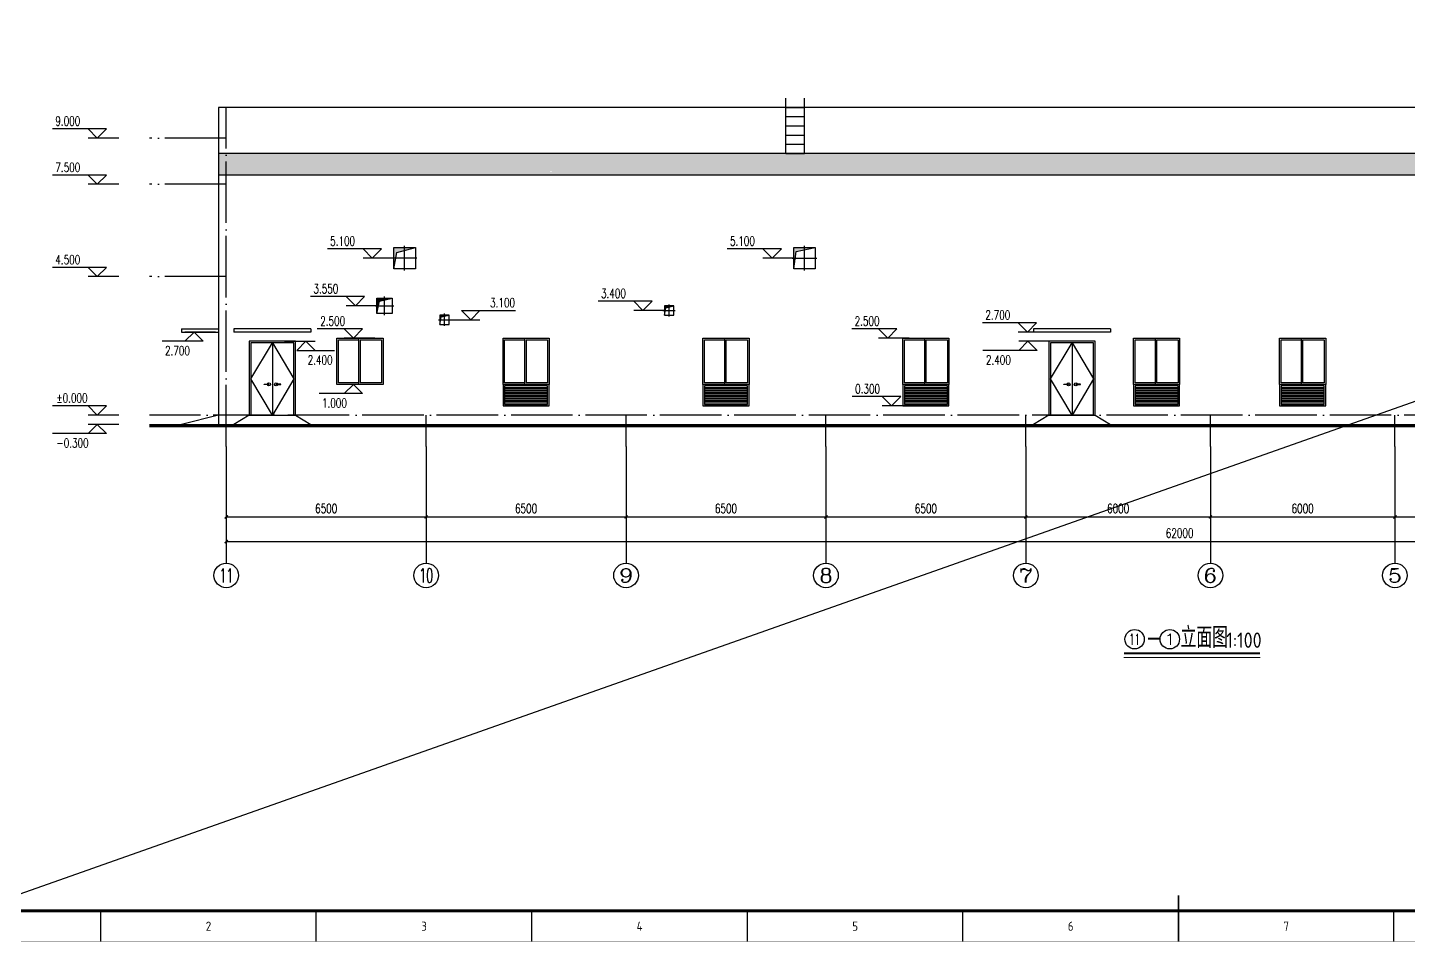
# Model space of a CAD drawing. Extents: x 93518 to 937116, y -359949 to 58022.
# Drawn here: x 689422 to 734318, y -188554 to -158829 of the extents above; entities that cross this region are included whole.
import ezdxf
from ezdxf.enums import TextEntityAlignment as Align

# ---------------------------------------------------------------- set-up
doc = ezdxf.new("R2010")
doc.units = 0
doc.header["$LTSCALE"] = 1000
doc.header["$MEASUREMENT"] = 0
doc.linetypes.add('DOTE', pattern=[2.42, 2, -0.2, 0.02, -0.2])
doc.layers.get('0').update_dxf_attribs({"color": 8, "linetype": 'CONTINUOUS'})
doc.layers.get('Defpoints').update_dxf_attribs({"color": 8, "linetype": 'CONTINUOUS'})
for name, color, linetype in [('-人员定位', 6, 'CONTINUOUS'), ('AXIS', 8, 'CONTINUOUS'), ('DIM_ELEV', 8, 'CONTINUOUS'), ('DIM_SYMB', 8, 'CONTINUOUS'), ('DOTE', 8, 'DOTE'), ('STAIR', 8, 'CONTINUOUS'), ('WALL', 8, 'CONTINUOUS'), ('WINDOW', 8, 'CONTINUOUS'), ('填充', 8, 'CONTINUOUS')]:
    doc.layers.add(name, color=color, linetype=linetype)
doc.styles.add('_HZTXT', font='standard.shx', dxfattribs={"width": 0.8, "bigfont": 'haiwenhz.shx'})
doc.styles.add('_TCH_AXIS', font='complex.shx', dxfattribs={"bigfont": 'GBCBIG.shx'})
doc.styles.add('_TCH_DIM', font='simplex.shx', dxfattribs={"bigfont": 'gbcbig.shx'})
doc.styles.add('_TCH_DIM_T3', font='simplex.shx', dxfattribs={"width": 0.705882, "bigfont": 'gbcbig.shx'})
doc.styles.get("Standard").update_dxf_attribs({"font": 'GBENOR', "bigfont": 'GBCBIG'})
doc.dimstyles.new('_TCH_ARCH&&100', dxfattribs={"dimtxt": 297.5, "dimasz": 100, "dimexe": 250, "dimexo": 300, "dimgap": 126.25, "dimtad": 1, "dimdec": 0, "dimzin": 0, "dimdsep": 46, "dimtxsty": '_TCH_DIM_T3', "dimblk": 'ARCHTICK', "dimcen": 0.09, "dimclrt": 7, "dimazin": 2, "dimtfac": 1, "dimtdec": 0, "dimtix": 1, "dimtmove": 2, "dimatfit": 3, "dimfxl": 0, "dimtolj": 1, "dimtzin": 0, "dimarcsym": 0})

# ---------------------------------------------------------------- blocks, each defined once
blk = doc.blocks.new('GEDI_WK_A1')
at = {"color": 3}
for p, q in [((70.08, 0), (70.08, 10)), ((140.17, 0), (140.17, 10)), ((210.25, 0), (210.25, 10)), ((280.33, 0), (280.33, 10)), ((350.42, 0), (350.42, 10)), ((420.5, 0), (420.5, 10)), ((490.58, 0), (490.58, 10))]:
    blk.add_line(p, q, dxfattribs=at)
for points, const_width in [([(0, 0), (841, 0), (841, 594), (0, 594)], 0.1), ([(25, 10), (831, 10), (831, 584), (25, 584)], 1)]:
    blk.add_lwpolyline(points, close=True, dxfattribs=dict(at, const_width=const_width))
at = {"color": 3, "const_width": 0.5}
blk.add_lwpolyline([(420.5, 0), (420.5, 15)], dxfattribs=at)
at = {"color": 3}
for s, p in [('2', (105.12, 5)), ('3', (175.21, 5)), ('4', (245.29, 5)), ('5', (315.38, 5)), ('6', (385.46, 5)), ('7', (455.54, 5))]:
    blk.add_text(s, height=3, dxfattribs=at).set_placement(p, align=Align.MIDDLE)
blk = doc.blocks.new('_ArchTick')
at = {"color": 0, "linetype": 'ByBlock', "const_width": 0.4}
blk.add_lwpolyline([(-0.5, -0.5), (0.5, 0.5)], dxfattribs=at)
blk = doc.blocks.new('*D497')
at = {"layer": 'AXIS', "color": 0, "lineweight": -2, "transparency": 16777216}
for p, q in [((733880, -172736), (733880, -174980)), ((739880, -172736), (739880, -174980)), ((733880, -174730), (739880, -174730))]:
    blk.add_line(p, q, dxfattribs=at)
at = {"layer": 'Defpoints', "color": 0, "transparency": 16777216}
for p in [(733880, -172436), (739880, -172436), (739880, -174730)]:
    blk.add_point(p, dxfattribs=at)
at = {"layer": 'AXIS', "color": 0, "lineweight": -2, "transparency": 16777216, "xscale": 100, "yscale": 100, "zscale": 100, "rotation": 180}
blk.add_blockref('_ArchTick', (733880, -174730), dxfattribs=at)
at = {"layer": 'AXIS', "color": 0, "lineweight": -2, "transparency": 16777216, "xscale": 100, "yscale": 100, "zscale": 100}
blk.add_blockref('_ArchTick', (739880, -174730), dxfattribs=at)
at = {"layer": 'AXIS', "color": 7, "transparency": 16777216, "insert": (736880, -174455), "char_height": 297.5, "attachment_point": 5, "style": '_TCH_DIM_T3'}
blk.add_mtext('\\A1;6000', dxfattribs=at)
blk = doc.blocks.new('*D498')
at = {"layer": 'AXIS', "color": 0, "lineweight": -2, "transparency": 16777216}
for p, q in [((727880, -172736), (727880, -174980)), ((733880, -172736), (733880, -174980)), ((727880, -174730), (733880, -174730))]:
    blk.add_line(p, q, dxfattribs=at)
at = {"layer": 'Defpoints', "color": 0, "transparency": 16777216}
for p in [(727880, -172436), (733880, -172436), (733880, -174730)]:
    blk.add_point(p, dxfattribs=at)
at = {"layer": 'AXIS', "color": 0, "lineweight": -2, "transparency": 16777216, "xscale": 100, "yscale": 100, "zscale": 100, "rotation": 180}
blk.add_blockref('_ArchTick', (727880, -174730), dxfattribs=at)
at = {"layer": 'AXIS', "color": 0, "lineweight": -2, "transparency": 16777216, "xscale": 100, "yscale": 100, "zscale": 100}
blk.add_blockref('_ArchTick', (733880, -174730), dxfattribs=at)
at = {"layer": 'AXIS', "color": 7, "transparency": 16777216, "insert": (730880, -174455), "char_height": 297.5, "attachment_point": 5, "style": '_TCH_DIM_T3'}
blk.add_mtext('\\A1;6000', dxfattribs=at)
blk = doc.blocks.new('*D499')
at = {"layer": 'AXIS', "color": 0, "lineweight": -2, "transparency": 16777216}
for p, q in [((721880, -172736), (721880, -174980)), ((727880, -172736), (727880, -174980)), ((721880, -174730), (727880, -174730))]:
    blk.add_line(p, q, dxfattribs=at)
at = {"layer": 'Defpoints', "color": 0, "transparency": 16777216}
for p in [(721880, -172436), (727880, -172436), (727880, -174730)]:
    blk.add_point(p, dxfattribs=at)
at = {"layer": 'AXIS', "color": 0, "lineweight": -2, "transparency": 16777216, "xscale": 100, "yscale": 100, "zscale": 100, "rotation": 180}
blk.add_blockref('_ArchTick', (721880, -174730), dxfattribs=at)
at = {"layer": 'AXIS', "color": 0, "lineweight": -2, "transparency": 16777216, "xscale": 100, "yscale": 100, "zscale": 100}
blk.add_blockref('_ArchTick', (727880, -174730), dxfattribs=at)
at = {"layer": 'AXIS', "color": 7, "transparency": 16777216, "insert": (724880, -174455), "char_height": 297.5, "attachment_point": 5, "style": '_TCH_DIM_T3'}
blk.add_mtext('\\A1;6000', dxfattribs=at)
blk = doc.blocks.new('*D500')
at = {"layer": 'AXIS', "color": 0, "lineweight": -2, "transparency": 16777216}
for p, q in [((715380, -172736), (715380, -174980)), ((721880, -172736), (721880, -174980)), ((715380, -174730), (721880, -174730))]:
    blk.add_line(p, q, dxfattribs=at)
at = {"layer": 'Defpoints', "color": 0, "transparency": 16777216}
for p in [(715380, -172436), (721880, -172436), (721880, -174730)]:
    blk.add_point(p, dxfattribs=at)
at = {"layer": 'AXIS', "color": 0, "lineweight": -2, "transparency": 16777216, "xscale": 100, "yscale": 100, "zscale": 100, "rotation": 180}
blk.add_blockref('_ArchTick', (715380, -174730), dxfattribs=at)
at = {"layer": 'AXIS', "color": 0, "lineweight": -2, "transparency": 16777216, "xscale": 100, "yscale": 100, "zscale": 100}
blk.add_blockref('_ArchTick', (721880, -174730), dxfattribs=at)
at = {"layer": 'AXIS', "color": 7, "transparency": 16777216, "insert": (718630, -174455), "char_height": 297.5, "attachment_point": 5, "style": '_TCH_DIM_T3'}
blk.add_mtext('\\A1;6500', dxfattribs=at)
blk = doc.blocks.new('*D501')
at = {"layer": 'AXIS', "color": 0, "lineweight": -2, "transparency": 16777216}
for p, q in [((708880, -172736), (708880, -174980)), ((715380, -172736), (715380, -174980)), ((708880, -174730), (715380, -174730))]:
    blk.add_line(p, q, dxfattribs=at)
at = {"layer": 'Defpoints', "color": 0, "transparency": 16777216}
for p in [(708880, -172436), (715380, -172436), (715380, -174730)]:
    blk.add_point(p, dxfattribs=at)
at = {"layer": 'AXIS', "color": 0, "lineweight": -2, "transparency": 16777216, "xscale": 100, "yscale": 100, "zscale": 100, "rotation": 180}
blk.add_blockref('_ArchTick', (708880, -174730), dxfattribs=at)
at = {"layer": 'AXIS', "color": 0, "lineweight": -2, "transparency": 16777216, "xscale": 100, "yscale": 100, "zscale": 100}
blk.add_blockref('_ArchTick', (715380, -174730), dxfattribs=at)
at = {"layer": 'AXIS', "color": 7, "transparency": 16777216, "insert": (712130, -174455), "char_height": 297.5, "attachment_point": 5, "style": '_TCH_DIM_T3'}
blk.add_mtext('\\A1;6500', dxfattribs=at)
blk = doc.blocks.new('*D502')
at = {"layer": 'AXIS', "color": 0, "lineweight": -2, "transparency": 16777216}
for p, q in [((702380, -172736), (702380, -174980)), ((708880, -172736), (708880, -174980)), ((702380, -174730), (708880, -174730))]:
    blk.add_line(p, q, dxfattribs=at)
at = {"layer": 'Defpoints', "color": 0, "transparency": 16777216}
for p in [(702380, -172436), (708880, -172436), (708880, -174730)]:
    blk.add_point(p, dxfattribs=at)
at = {"layer": 'AXIS', "color": 0, "lineweight": -2, "transparency": 16777216, "xscale": 100, "yscale": 100, "zscale": 100, "rotation": 180}
blk.add_blockref('_ArchTick', (702380, -174730), dxfattribs=at)
at = {"layer": 'AXIS', "color": 0, "lineweight": -2, "transparency": 16777216, "xscale": 100, "yscale": 100, "zscale": 100}
blk.add_blockref('_ArchTick', (708880, -174730), dxfattribs=at)
at = {"layer": 'AXIS', "color": 7, "transparency": 16777216, "insert": (705630, -174455), "char_height": 297.5, "attachment_point": 5, "style": '_TCH_DIM_T3'}
blk.add_mtext('\\A1;6500', dxfattribs=at)
blk = doc.blocks.new('*D503')
at = {"layer": 'AXIS', "color": 0, "lineweight": -2, "transparency": 16777216}
for p, q in [((695880, -172736), (695880, -174980)), ((702380, -172736), (702380, -174980)), ((695880, -174730), (702380, -174730))]:
    blk.add_line(p, q, dxfattribs=at)
at = {"layer": 'Defpoints', "color": 0, "transparency": 16777216}
for p in [(695880, -172436), (702380, -172436), (702380, -174730)]:
    blk.add_point(p, dxfattribs=at)
at = {"layer": 'AXIS', "color": 0, "lineweight": -2, "transparency": 16777216, "xscale": 100, "yscale": 100, "zscale": 100, "rotation": 180}
blk.add_blockref('_ArchTick', (695880, -174730), dxfattribs=at)
at = {"layer": 'AXIS', "color": 0, "lineweight": -2, "transparency": 16777216, "xscale": 100, "yscale": 100, "zscale": 100}
blk.add_blockref('_ArchTick', (702380, -174730), dxfattribs=at)
at = {"layer": 'AXIS', "color": 7, "transparency": 16777216, "insert": (699130, -174455), "char_height": 297.5, "attachment_point": 5, "style": '_TCH_DIM_T3'}
blk.add_mtext('\\A1;6500', dxfattribs=at)
blk = doc.blocks.new('*D504')
at = {"layer": 'AXIS', "color": 0, "lineweight": -2, "transparency": 16777216}
for p, q in [((695880, -172736), (695880, -175780)), ((757880, -172736), (757880, -175780)), ((695880, -175530), (757880, -175530))]:
    blk.add_line(p, q, dxfattribs=at)
at = {"layer": 'Defpoints', "color": 0, "transparency": 16777216}
for p in [(695880, -172436), (757880, -172436), (757880, -175530)]:
    blk.add_point(p, dxfattribs=at)
at = {"layer": 'AXIS', "color": 0, "lineweight": -2, "transparency": 16777216, "xscale": 100, "yscale": 100, "zscale": 100, "rotation": 180}
blk.add_blockref('_ArchTick', (695880, -175530), dxfattribs=at)
at = {"layer": 'AXIS', "color": 0, "lineweight": -2, "transparency": 16777216, "xscale": 100, "yscale": 100, "zscale": 100}
blk.add_blockref('_ArchTick', (757880, -175530), dxfattribs=at)
at = {"layer": 'AXIS', "color": 7, "transparency": 16777216, "insert": (726880, -175255), "char_height": 297.5, "attachment_point": 5, "style": '_TCH_DIM_T3'}
blk.add_mtext('\\A1;62000', dxfattribs=at)

msp = doc.modelspace()

# ---------------------------------------------------------------- hatches: boundary and pattern name
h = msp.add_hatch(color=256)
h.paths.add_polyline_path([(702030.2, -165970.5), (701680.2, -165970.5), (701680.2, -166066.1)])
h.paths.add_polyline_path([(701680.2, -165970.5), (701330.2, -165970.5), (701330.2, -166320.5), (701394.9, -166320.5), (701429.2, -166134.7), (701680.2, -166066.1)])
h.paths.add_polyline_path([(701394.9, -166320.5), (701330.2, -166320.5), (701330.2, -166670.5)])
h = msp.add_hatch(color=256)
h.paths.add_polyline_path([(715030.2, -165970.5), (714680.2, -165970.5), (714680.2, -166045.6)])
h.paths.add_polyline_path([(714680.2, -165970.5), (714330.2, -165970.5), (714330.2, -166320.5), (714383.2, -166320.5), (714416.3, -166102.3), (714680.2, -166045.6)])
h.paths.add_polyline_path([(714383.2, -166320.5), (714330.2, -166320.5), (714330.2, -166670.5)])
h = msp.add_hatch(color=256)
h.paths.add_polyline_path([(701280.2, -167620.5), (701030.2, -167620.5), (701030.2, -167679.5)])
h.paths.add_polyline_path([(701030.2, -167620.5), (700780.2, -167620.5), (700780.2, -167870.5), (700832.9, -167870.5), (700864.9, -167718.6), (701030.2, -167679.5)])
h.paths.add_polyline_path([(700832.9, -167870.5), (700780.2, -167870.5), (700780.2, -168120.5)])
h = msp.add_hatch(color=256)
h.paths.add_polyline_path([(710430.2, -167870.5), (710280.2, -167870.5), (710280.2, -167907.6)])
h.paths.add_polyline_path([(710280.2, -167870.5), (710130.2, -167870.5), (710130.2, -168020.5), (710160.8, -168020.5), (710178.8, -167932.7), (710280.2, -167907.6)])
h.paths.add_polyline_path([(710160.8, -168020.5), (710130.2, -168020.5), (710130.2, -168170.5)])
h = msp.add_hatch(color=256)
h.paths.add_polyline_path([(703130.2, -168170.5), (702980.2, -168170.5), (702980.2, -168203.5)])
h.paths.add_polyline_path([(702980.2, -168170.5), (702830.2, -168170.5), (702830.2, -168320.5), (702856.3, -168320.5), (702872.5, -168227.2), (702980.2, -168203.5)])
h.paths.add_polyline_path([(702856.3, -168320.5), (702830.2, -168320.5), (702830.2, -168470.5)])
h = msp.add_hatch()
h.set_pattern_fill('_USER', color=251, scale=50, style=0, pattern_type=0)
h.set_pattern_definition([(0, (704929.804, -170770.427), (0, 50), [])])
h.paths.add_polyline_path([(704929.8, -170470.4), (704929.8, -171070.4), (706329.8, -171070.4), (706329.8, -170470.4)])
h = msp.add_hatch()
h.set_pattern_fill('_USER', color=251, scale=50, style=0, pattern_type=0)
h.set_pattern_definition([(0, (711429.804, -170770.427), (0, 50), [])])
h.paths.add_polyline_path([(711429.8, -170470.4), (711429.8, -171070.4), (712829.8, -171070.4), (712829.8, -170470.4)])
h = msp.add_hatch()
h.set_pattern_fill('_USER', color=251, scale=50, style=0, pattern_type=0)
h.set_pattern_definition([(0, (717929.804, -170770.427), (0, 50), [])])
h.paths.add_polyline_path([(717929.8, -170470.4), (717929.8, -171070.4), (719329.8, -171070.4), (719329.8, -170470.4)])
h = msp.add_hatch()
h.set_pattern_fill('_USER', color=251, scale=50, style=0, pattern_type=0)
h.set_pattern_definition([(0, (725430.225, -170770.427), (0, 50), [])])
h.paths.add_polyline_path([(725430.2, -170470.4), (725430.2, -171070.4), (726830.2, -171070.4), (726830.2, -170470.4)])
h = msp.add_hatch()
h.set_pattern_fill('_USER', color=251, scale=50, style=0, pattern_type=0)
h.set_pattern_definition([(0, (730179.804, -170770.427), (0, 50), [])])
h.paths.add_polyline_path([(730179.8, -170470.4), (730179.8, -171070.4), (731579.8, -171070.4), (731579.8, -170470.4)])
at = {"layer": '填充'}
h = msp.add_hatch(dxfattribs=at)
h.set_pattern_fill('松散材料', color=256, scale=30, style=0)
h.set_pattern_definition([(0, (695630.225, -163620.51), (28.125, 56.25), [0, -56.25])])
h.paths.add_polyline_path([(757880.2, -163620.5), (758130.2, -163620.5), (758130.2, -162920.5), (757880.2, -162920.5)])
h.paths.add_polyline_path([(757880.2, -163620.5), (757880.2, -162920.5), (706440.4, -162920.5), (706440.4, -163487.5, -1), (706440.4, -163527.5, -1), (706440.4, -163487.5), (706440.4, -162920.5), (695880.2, -162920.5), (695880.2, -163620.5)])
h.paths.add_polyline_path([(695630.2, -163620.5), (695880.2, -163620.5), (695880.2, -162920.5), (695630.2, -162920.5)])

# ---------------------------------------------------------------- linework, layer by layer
at = {"layer": '-人员定位'}
msp.add_line((684791.4, -188528.9), (852991.4, -129128.9), dxfattribs=at)
at = {"color": 252}
for p, q in [((714080.2, -162920.5), (714080.2, -161120.5)), ((714680.2, -162920.5), (714680.2, -161120.5)), ((714080.2, -161420.5), (714680.2, -161420.5)), ((714080.2, -161720.5), (714680.2, -161720.5)), ((714080.2, -162020.5), (714680.2, -162020.5)), ((714080.2, -162320.5), (714680.2, -162320.5)), ((714080.2, -162620.5), (714680.2, -162620.5)), ((714080.2, -162920.5), (714680.2, -162920.5))]:
    msp.add_line(p, q, dxfattribs=at)
at = {"color": 4}
for p, q in [((758130.2, -162920.5), (695630.2, -162920.5)), ((758130.2, -163620.5), (695630.2, -163620.5))]:
    msp.add_line(p, q, dxfattribs=at)
at = {"color": 6}
for p, q in [((701680.2, -166720.5), (701680.2, -165920.5)), ((714680.2, -166720.5), (714680.2, -165920.5)), ((702080.2, -166320.5), (701280.2, -166320.5)), ((714280.2, -166320.5), (715080.2, -166320.5)), ((700730.2, -167870.5), (701330.2, -167870.5)), ((701030.2, -168170.5), (701030.2, -167570.5)), ((710280.2, -168220.5), (710280.2, -167820.5)), ((702780.2, -168320.5), (703180.2, -168320.5)), ((702980.2, -168520.5), (702980.2, -168120.5)), ((710080.2, -168020.5), (710480.2, -168020.5))]:
    msp.add_line(p, q, dxfattribs=at)
for points in [[(702030.2, -165970.5), (702030.2, -166670.5), (701330.2, -166670.5), (701330.2, -165970.5), (702030.2, -165970.5)], [(701330.2, -166670.5), (701429.2, -166134.7), (702030.2, -165970.5)], [(715030.2, -165970.5), (715030.2, -166670.5), (714330.2, -166670.5), (714330.2, -165970.5), (715030.2, -165970.5)], [(714330.2, -166670.5), (714416.3, -166102.3), (715030.2, -165970.5)], [(701280.2, -167620.5), (701280.2, -168120.5), (700780.2, -168120.5), (700780.2, -167620.5), (701280.2, -167620.5)], [(700780.2, -168120.5), (700864.9, -167718.6), (701280.2, -167620.5)], [(710130.2, -168170.5), (710178.8, -167932.7), (710430.2, -167870.5)], [(702830.2, -168470.5), (702872.5, -168227.2), (703130.2, -168170.5)]]:
    msp.add_lwpolyline(points, dxfattribs=at)
for points in [[(710430.2, -167870.5), (710130.2, -167870.5), (710130.2, -168170.5), (710430.2, -168170.5)], [(703130.2, -168170.5), (702830.2, -168170.5), (702830.2, -168470.5), (703130.2, -168470.5)]]:
    msp.add_lwpolyline(points, close=True, dxfattribs=at)
at = {"const_width": 100}
msp.add_lwpolyline([(693380.2, -171770.5), (760380.2, -171770.5)], dxfattribs=at)
msp.add_lwpolyline([(693380.2, -171720.5), (760380.2, -171720.5)])
at = {"layer": 'AXIS'}
for p, q in [((695880.2, -172436.5), (695880.2, -176230.1)), ((702380.2, -172436.5), (702380.2, -176230.1)), ((708880.2, -172436.5), (708880.2, -176230.1)), ((715380.2, -172436.5), (715380.2, -176230.1)), ((721880.2, -172436.5), (721880.2, -176230.1)), ((727880.2, -172436.5), (727880.2, -176230.1)), ((733880.2, -172436.5), (733880.2, -176230.1))]:
    msp.add_line(p, q, dxfattribs=at)
for centre in [(695880.2, -176630.1), (702380.2, -176630.1), (708880.2, -176630.1), (715380.2, -176630.1), (721880.2, -176630.1), (727880.2, -176630.1), (733880.2, -176630.1)]:
    msp.add_circle(centre, 400, dxfattribs=at)
at = {"layer": 'DIM_ELEV'}
for p, q in [((691987.8, -162120.5), (690227.3, -162120.5)), ((691687.8, -162420.5), (691387.8, -162120.5)), ((692387.8, -162420.5), (691387.8, -162420.5)), ((691687.8, -162420.5), (691987.8, -162120.5)), ((691987.8, -163620.5), (690227.3, -163620.5)), ((691687.8, -163920.5), (691387.8, -163620.5)), ((691687.8, -163920.5), (691987.8, -163620.5)), ((692387.8, -163920.5), (691387.8, -163920.5)), ((700930.2, -166020.5), (699169.7, -166020.5)), ((700630.2, -166320.5), (700330.2, -166020.5)), ((700630.2, -166320.5), (700930.2, -166020.5)), ((713930.2, -166020.5), (712169.7, -166020.5)), ((713630.2, -166320.5), (713330.2, -166020.5)), ((713630.2, -166320.5), (713930.2, -166020.5)), ((701330.2, -166320.5), (700330.2, -166320.5)), ((714330.2, -166320.5), (713330.2, -166320.5)), ((691987.8, -166620.5), (690227.3, -166620.5)), ((691687.8, -166920.5), (691387.8, -166620.5)), ((692387.8, -166920.5), (691387.8, -166920.5)), ((691687.8, -166920.5), (691987.8, -166620.5)), ((700380.2, -167570.5), (698619.7, -167570.5)), ((700080.2, -167870.5), (699780.2, -167570.5)), ((700780.2, -167870.5), (699780.2, -167870.5)), ((700080.2, -167870.5), (700380.2, -167570.5)), ((709730.2, -167720.5), (707969.7, -167720.5)), ((709430.2, -168020.5), (709130.2, -167720.5)), ((709430.2, -168020.5), (709730.2, -167720.5)), ((703130.2, -168320.5), (704130.2, -168320.5)), ((703830.2, -168320.5), (703530.2, -168020.5)), ((703530.2, -168020.5), (705290.8, -168020.5)), ((703830.2, -168320.5), (704130.2, -168020.5)), ((710130.2, -168020.5), (709130.2, -168020.5)), ((694833.8, -168720.5), (694533.8, -169020.5)), ((695533.8, -168720.5), (694533.8, -168720.5)), ((694833.8, -168720.5), (695133.8, -169020.5)), ((700314.6, -168620.4), (698840.7, -168620.4)), ((700014.6, -168920.4), (699714.6, -168620.4)), ((700014.6, -168920.4), (700314.6, -168620.4)), ((717690, -168620.4), (716216.1, -168620.4)), ((717390, -168920.4), (717090, -168620.4)), ((717390, -168920.4), (717690, -168620.4)), ((722228.7, -168420.5), (720468.2, -168420.5)), ((721928.7, -168720.5), (721628.7, -168420.5)), ((722628.7, -168720.5), (721628.7, -168720.5)), ((721928.7, -168720.5), (722228.7, -168420.5)), ((695133.8, -169020.5), (693793.2, -169020.5)), ((697772.5, -169020.5), (698772.5, -169020.5)), ((698472.5, -169020.5), (698172.5, -169320.5)), ((698472.5, -169020.5), (698772.5, -169320.5)), ((700714.6, -168920.4), (699714.6, -168920.4)), ((718090, -168920.4), (717090, -168920.4)), ((721946.7, -169020.5), (721646.7, -169320.5)), ((722646.7, -169020.5), (721646.7, -169020.5)), ((721946.7, -169020.5), (722246.7, -169320.5)), ((698172.5, -169320.5), (699399, -169320.5)), ((722246.7, -169320.5), (720486.2, -169320.5)), ((700014.6, -170420.4), (699714.6, -170720.4)), ((700714.6, -170420.4), (699714.6, -170420.4)), ((700014.6, -170420.4), (700314.6, -170720.4)), ((700314.6, -170720.4), (698903, -170720.4)), ((717811.7, -170820.4), (716233.1, -170820.4)), ((717511.7, -171120.4), (717211.7, -170820.4)), ((717511.7, -171120.4), (717811.7, -170820.4)), ((691987.8, -171120.5), (690227.3, -171120.5)), ((691687.8, -171420.5), (691387.8, -171120.5)), ((692387.8, -171420.5), (691387.8, -171420.5)), ((691687.8, -171420.5), (691987.8, -171120.5)), ((718211.7, -171120.4), (717211.7, -171120.4)), ((691687.8, -171720.5), (691387.8, -172020.5)), ((692387.8, -171720.5), (691387.8, -171720.5)), ((691687.8, -171720.5), (691987.8, -172020.5)), ((691987.8, -172020.5), (690227.3, -172020.5))]:
    msp.add_line(p, q, dxfattribs=at)
at = {"layer": 'DIM_SYMB', "lineweight": 0, "const_width": 70}
msp.add_lwpolyline([(725065.7, -179159.2), (729497.5, -179159.2)], dxfattribs=at)
at = {"layer": 'DIM_SYMB', "lineweight": 0}
msp.add_lwpolyline([(725065.7, -179299.2), (729497.5, -179299.2)], dxfattribs=at)
at = {"layer": 'DIM_SYMB', "color": 7}
for centre in [(725415.7, -178704.2, 337350.9), (726560.8, -178704.2, 337350.9)]:
    msp.add_circle(centre, 315, dxfattribs=at)
at = {"layer": 'DOTE'}
for p, q in [((695880.2, -172436.5), (695880.2, -161420.5)), ((695880.2, -162420.5), (693380.2, -162420.5)), ((695880.2, -163920.5), (693380.2, -163920.5)), ((695880.2, -166920.5), (693380.2, -166920.5)), ((760380.2, -171420.5), (693380.2, -171420.5)), ((702380.2, -172436.5), (702380.2, -171420.5)), ((708880.2, -172436.5), (708880.2, -171420.5)), ((715380.2, -172436.5), (715380.2, -171420.5)), ((721880.2, -172436.5), (721880.2, -171420.5)), ((727880.2, -172436.5), (727880.2, -171420.5)), ((733880.2, -172436.5), (733880.2, -171420.5))]:
    msp.add_line(p, q, dxfattribs=at)
at = {"layer": 'STAIR', "color": 2}
for p, q in [((694430.2, -168620.5), (695630.2, -168620.5)), ((694430.2, -168620.5), (694430.2, -168720.5)), ((694430.2, -168720.5), (695630.2, -168720.5)), ((698630.2, -168620.5), (696130.2, -168620.5)), ((696130.2, -168620.5), (696130.2, -168720.5)), ((698630.2, -168720.5), (696130.2, -168720.5)), ((698630.2, -168620.5), (698630.2, -168720.5)), ((724630.2, -168620.5), (722130.2, -168620.5)), ((722130.2, -168620.5), (722130.2, -168720.5)), ((724630.2, -168720.5), (722130.2, -168720.5)), ((724630.2, -168620.5), (724630.2, -168720.5))]:
    msp.add_line(p, q, dxfattribs=at)
at = {"layer": 'STAIR'}
for p, q in [((696630.2, -171420.5), (696130.2, -171720.5)), ((696630.2, -171420.5), (698130.2, -171420.5)), ((698130.2, -171420.5), (698630.2, -171720.5)), ((722630.2, -171420.5), (722130.2, -171720.5)), ((722630.2, -171420.5), (724130.2, -171420.5)), ((724130.2, -171420.5), (724630.2, -171720.5))]:
    msp.add_line(p, q, dxfattribs=at)
at = {"layer": 'STAIR', "color": 2}
msp.add_lwpolyline([(695630.2, -171420.5), (694430.2, -171720.5)], dxfattribs=at)
at = {"layer": 'WALL'}
for p, q in [((758130.2, -161420.5), (695630.2, -161420.5)), ((695630.2, -161420.5), (695630.2, -171720.5))]:
    msp.add_line(p, q, dxfattribs=at)
at = {"layer": 'WINDOW', "color": 3, "linetype": 'Continuous'}
for p, q in [((698130.2, -169020.5), (696630.2, -169020.5)), ((696630.2, -169020.5), (696630.2, -171420.5)), ((698130.2, -171420.5), (698130.2, -169020.5)), ((724130.2, -169020.5), (722630.2, -169020.5)), ((722630.2, -169020.5), (722630.2, -171420.5)), ((724130.2, -171420.5), (724130.2, -169020.5))]:
    msp.add_line(p, q, dxfattribs=at)
at = {"layer": 'WINDOW'}
for p, q in [((696680.2, -170245.5), (697380.2, -169070.5)), ((698080.2, -169070.5), (696680.2, -169070.5)), ((696680.2, -169070.5), (696680.2, -171420.5)), ((697380.2, -169070.5), (697380.2, -171420.5)), ((697380.2, -169070.5), (698080.2, -170245.5)), ((698080.2, -171420.5), (698080.2, -169070.5)), ((700180.2, -168923.5), (700180.2, -170423.5)), ((700230.2, -168973.5), (700230.2, -170373.5)), ((705579.8, -168920.4), (705579.8, -170420.4)), ((705629.8, -168970.4), (705629.8, -170370.4)), ((712079.8, -168920.4), (712079.8, -170420.4)), ((712129.8, -168970.4), (712129.8, -170370.4)), ((718579.8, -168920.4), (718579.8, -170420.4)), ((718629.8, -168970.4), (718629.8, -170370.4)), ((722680.2, -170245.5), (723380.2, -169070.5)), ((724080.2, -169070.5), (722680.2, -169070.5)), ((722680.2, -169070.5), (722680.2, -171420.5)), ((723380.2, -169070.5), (723380.2, -171420.5)), ((723380.2, -169070.5), (724080.2, -170245.5)), ((724080.2, -171420.5), (724080.2, -169070.5)), ((726080.2, -168920.4), (726080.2, -170420.4)), ((726130.2, -168970.4), (726130.2, -170370.4)), ((730829.8, -168920.4), (730829.8, -170420.4)), ((730879.8, -168970.4), (730879.8, -170370.4)), ((697380.2, -171420.5), (696680.2, -170245.5)), ((698080.2, -170245.5), (697380.2, -171420.5)), ((723380.2, -171420.5), (722680.2, -170245.5)), ((724080.2, -170245.5), (723380.2, -171420.5))]:
    msp.add_line(p, q, dxfattribs=at)
at = {"layer": 'WINDOW', "color": 7, "linetype": 'Continuous'}
for p, q in [((697114.1, -170426.1), (697114.1, -170414.4)), ((697114.1, -170414.4), (697270.5, -170414.4)), ((697270.5, -170426.1), (697114.1, -170426.1)), ((697270.5, -170414.4), (697270.5, -170426.1)), ((697657.7, -170414.4), (697501.2, -170414.4)), ((697501.2, -170414.4), (697501.2, -170426.1)), ((697501.2, -170426.1), (697657.7, -170426.1)), ((697657.7, -170426.1), (697657.7, -170414.4)), ((723114.1, -170426.1), (723114.1, -170414.4)), ((723114.1, -170414.4), (723270.5, -170414.4)), ((723270.5, -170426.1), (723114.1, -170426.1)), ((723270.5, -170414.4), (723270.5, -170426.1)), ((723657.7, -170414.4), (723501.2, -170414.4)), ((723501.2, -170414.4), (723501.2, -170426.1)), ((723501.2, -170426.1), (723657.7, -170426.1)), ((723657.7, -170426.1), (723657.7, -170414.4))]:
    msp.add_line(p, q, dxfattribs=at)
at = {"layer": 'WINDOW'}
for points in [[(700980.2, -170423.5), (699480.2, -170423.5), (699480.2, -168923.5), (700980.2, -168923.5)], [(706379.8, -170420.4), (704879.8, -170420.4), (704879.8, -168920.4), (706379.8, -168920.4)], [(712879.8, -170420.4), (711379.8, -170420.4), (711379.8, -168920.4), (712879.8, -168920.4)], [(719379.8, -170420.4), (717879.8, -170420.4), (717879.8, -168920.4), (719379.8, -168920.4)], [(726880.2, -170420.4), (725380.2, -170420.4), (725380.2, -168920.4), (726880.2, -168920.4)], [(731629.8, -170420.4), (730129.8, -170420.4), (730129.8, -168920.4), (731629.8, -168920.4)], [(704929.8, -170470.4), (704929.8, -171070.4), (706329.8, -171070.4), (706329.8, -170470.4)], [(711429.8, -170470.4), (711429.8, -171070.4), (712829.8, -171070.4), (712829.8, -170470.4)], [(717929.8, -170470.4), (717929.8, -171070.4), (719329.8, -171070.4), (719329.8, -170470.4)], [(725430.2, -170470.4), (725430.2, -171070.4), (726830.2, -171070.4), (726830.2, -170470.4)], [(730179.8, -170470.4), (730179.8, -171070.4), (731579.8, -171070.4), (731579.8, -170470.4)]]:
    msp.add_lwpolyline(points, close=True, dxfattribs=at)
for points in [[(700180.2, -170373.5), (699530.2, -170373.5), (699530.2, -168973.5), (700180.2, -168973.5)], [(700230.2, -168973.5), (700930.2, -168973.5), (700930.2, -170373.5), (700230.2, -170373.5)], [(705579.8, -170370.4), (704929.8, -170370.4), (704929.8, -168970.4), (705579.8, -168970.4)], [(705629.8, -168970.4), (706329.8, -168970.4), (706329.8, -170370.4), (705629.8, -170370.4)], [(712079.8, -170370.4), (711429.8, -170370.4), (711429.8, -168970.4), (712079.8, -168970.4)], [(712129.8, -168970.4), (712829.8, -168970.4), (712829.8, -170370.4), (712129.8, -170370.4)], [(718579.8, -170370.4), (717929.8, -170370.4), (717929.8, -168970.4), (718579.8, -168970.4)], [(718629.8, -168970.4), (719329.8, -168970.4), (719329.8, -170370.4), (718629.8, -170370.4)], [(726080.2, -170370.4), (725430.2, -170370.4), (725430.2, -168970.4), (726080.2, -168970.4)], [(726130.2, -168970.4), (726830.2, -168970.4), (726830.2, -170370.4), (726130.2, -170370.4)], [(730829.8, -170370.4), (730179.8, -170370.4), (730179.8, -168970.4), (730829.8, -168970.4)], [(730879.8, -168970.4), (731579.8, -168970.4), (731579.8, -170370.4), (730879.8, -170370.4)], [(704879.8, -170420.4), (704879.8, -171120.4), (706379.8, -171120.4), (706379.8, -170420.4), (704879.8, -170420.4)], [(711379.8, -170420.4), (711379.8, -171120.4), (712879.8, -171120.4), (712879.8, -170420.4), (711379.8, -170420.4)], [(717879.8, -170420.4), (717879.8, -171120.4), (719379.8, -171120.4), (719379.8, -170420.4), (717879.8, -170420.4)], [(725380.2, -170420.4), (725380.2, -171120.4), (726880.2, -171120.4), (726880.2, -170420.4), (725380.2, -170420.4)], [(730129.8, -170420.4), (730129.8, -171120.4), (731629.8, -171120.4), (731629.8, -170420.4), (730129.8, -170420.4)]]:
    msp.add_lwpolyline(points, dxfattribs=at)
at = {"layer": 'WINDOW', "color": 7, "linetype": 'Continuous'}
for centre in [(697270.5, -170420.2), (697501.2, -170420.2), (723270.5, -170420.2), (723501.2, -170420.2)]:
    msp.add_circle(centre, 46.4, dxfattribs=at)

# ---------------------------------------------------------------- block references
at = {"xscale": 100, "yscale": 100, "zscale": 100}
msp.add_blockref('GEDI_WK_A1', (684791.4, -188528.9), dxfattribs=at)

# ---------------------------------------------------------------- texts
at = {"layer": 'AXIS', "color": 7, "style": '_TCH_AXIS'}
for s, height, width, p, p2 in [('11', 452.55, 0.875, (695654, -176856.4), (696106.5, -176856.4)), ('10', 452.55, 0.724138, (702154, -176856.4), (702606.5, -176856.4)), ('9', 452.5, 1.5, (708654, -176856.4), (709106.5, -176856.4)), ('8', 452.5, 1.5, (715154, -176856.4), (715606.5, -176856.4)), ('7', 452.5, 1.5, (721654, -176856.4), (722106.5, -176856.4)), ('6', 452.5, 1.5, (727654, -176856.4), (728106.5, -176856.4)), ('5', 452.5, 1.5, (733654, -176856.4), (734106.5, -176856.4))]:
    msp.add_text(s, height=height, dxfattribs=dict(at, width=width)).set_placement(p, p2, align=Align.FIT)
at = {"layer": 'DIM_ELEV', "color": 7, "style": '_TCH_DIM', "width": 0.705882}
for s, p in [('9.000', (690323.3, -162015.5)), ('7.500', (690323.3, -163515.5)), ('5.100', (699259.7, -165915.5)), ('5.100', (712259.7, -165915.5)), ('4.500', (690323.3, -166515.5)), ('3.550', (698715.7, -167465.5)), ('3.400', (708065.7, -167615.5)), ('3.100', (704460.8, -167915.5)), ('2.500', (698936.7, -168515.4)), ('2.500', (716312.1, -168515.4)), ('2.700', (720564.2, -168315.5)), ('2.700', (693889.2, -169475.5)), ('2.400', (698529, -169775.5)), ('2.400', (720582.2, -169775.5)), ('0.300', (716329.1, -170715.4)), ('%%P0.000', (690362.3, -171015.5)), ('1.000', (698993, -171175.4)), ('-0.300', (690362.3, -172475.5))]:
    msp.add_text(s, height=297.5, dxfattribs=at).set_placement(p)
at = {"layer": 'DIM_SYMB', "color": 7, "style": '_HZTXT', "width": 0.8}
for s, height, p in [('立面图', 675.18, (726910.8, -178984.2, 337350.9)), ('-', 700, (725765.7, -178984.2, 337350.9))]:
    msp.add_text(s, height=height, dxfattribs=at).set_placement(p)
at = {"layer": 'DIM_SYMB', "color": 7, "style": '_HZTXT'}
msp.add_text('11', height=356.38, dxfattribs=at).set_placement((725237.5, -178882.3, 337350.9), (725593.9, -178882.3, 337350.9), align=Align.FIT)
at = {"layer": 'DIM_SYMB', "color": 7, "style": '_HZTXT', "width": 4.2}
msp.add_text('1', height=356.4, dxfattribs=at).set_placement((726382.6, -178882.3, 337350.9), (726739, -178882.3, 337350.9), align=Align.FIT)
at = {"layer": 'DIM_SYMB', "color": 7}
msp.add_text('1:100', height=500, dxfattribs=at).set_placement((728397.2, -178984.2, 337350.9))

# ---------------------------------------------------------------- dimensions: what is measured, and where the dimension line sits
at = {"layer": 'AXIS'}
for p1, p2, distance, picture, middle in [((695880.2, -172436.5), (702380.2, -172436.5), -2293.6, '*D503', (699130.2, -174455.1)), ((695880.2, -172436.5), (757880.2, -172436.5), -3093.6, '*D504', (726880.2, -175255.1)), ((702380.2, -172436.5), (708880.2, -172436.5), -2293.6, '*D502', (705630.2, -174455.1)), ((708880.2, -172436.5), (715380.2, -172436.5), -2293.6, '*D501', (712130.2, -174455.1)), ((715380.2, -172436.5), (721880.2, -172436.5), -2293.6, '*D500', (718630.2, -174455.1)), ((721880.2, -172436.5), (727880.2, -172436.5), -2293.6, '*D499', (724880.2, -174455.1)), ((727880.2, -172436.5), (733880.2, -172436.5), -2293.6, '*D498', (730880.2, -174455.1)), ((733880.2, -172436.5), (739880.2, -172436.5), -2293.6, '*D497', (736880.2, -174455.1))]:
    dim = msp.add_aligned_dim(p1=p1, p2=p2, distance=distance, dimstyle='_TCH_ARCH&&100', dxfattribs=at)
    dim.commit()
    dim.dimension.update_dxf_attribs({"geometry": picture, "text_midpoint": middle})

doc.saveas('drawing.dxf')
